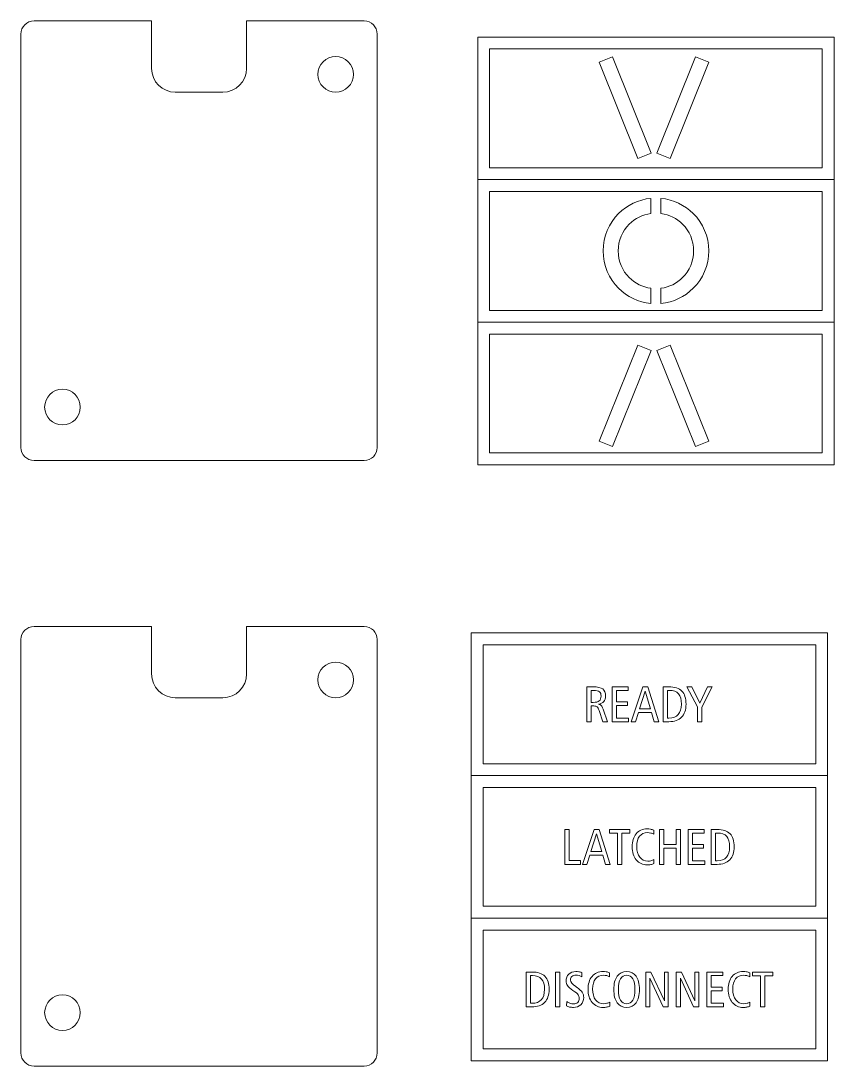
# Model space of a CAD drawing. Header units: millimetres. Extents: x -36.2 to 32.3, y -43.3 to 44.6.
import ezdxf

# ---------------------------------------------------------------- set-up
doc = ezdxf.new("R2010")
doc.units = ezdxf.units.MM
doc.header["$MEASUREMENT"] = 0
doc.layers.add('Layer 1', color=7, linetype='Continuous')

msp = doc.modelspace()

# ---------------------------------------------------------------- linework, layer by layer
at = {"layer": 'Layer 1', "color": 250, "lineweight": 18}
for points in [[(2.2817, 7.2766), (32.2817, 7.2766), (32.2817, 43.276), (2.2817, 43.276), (2.2817, 7.2766)], [(1.739, -42.8767), (31.739, -42.8767), (31.739, -6.8773), (1.739, -6.8773), (1.739, -42.8767)]]:
    msp.add_lwpolyline(points, close=True, dxfattribs=at)
at = {"layer": 'Layer 1', "lineweight": 9}
for points, knots in [([(-7.2926, 44.6345), (-7.2926, 44.6345), (-17.1815, 44.6345), (-17.1815, 44.6345), (-17.1815, 44.6345), (-17.1815, 44.6345), (-17.1815, 40.6345), (-17.1815, 40.6345), (-17.1815, 40.6345), (-17.1815, 39.5345), (-18.0814, 38.6345), (-19.1815, 38.6345), (-19.1815, 38.6345), (-19.1815, 38.6345), (-23.1815, 38.6345), (-23.1815, 38.6345), (-23.1815, 38.6345), (-24.2815, 38.6345), (-25.1815, 39.5345), (-25.1815, 40.6345), (-25.1815, 40.6345), (-25.1815, 40.6345), (-25.1815, 44.6345), (-25.1815, 44.6345), (-25.1815, 44.6345), (-25.1815, 44.6345), (-35.0704, 44.6345), (-35.0704, 44.6345), (-35.0704, 44.6345), (-35.6816, 44.6345), (-36.1815, 44.1346), (-36.1815, 43.5234), (-36.1815, 43.5234), (-36.1815, 43.5234), (-36.1815, 8.7456), (-36.1815, 8.7456), (-36.1815, 8.7456), (-36.1815, 8.1344), (-35.6816, 7.6345), (-35.0704, 7.6345), (-35.0704, 7.6345), (-35.0704, 7.6345), (-7.2926, 7.6345), (-7.2926, 7.6345), (-7.2926, 7.6345), (-6.6814, 7.6345), (-6.1815, 8.1344), (-6.1815, 8.7456), (-6.1815, 8.7456), (-6.1815, 8.7456), (-6.1815, 43.5234), (-6.1815, 43.5234), (-6.1815, 43.5234), (-6.1815, 44.1346), (-6.6814, 44.6345), (-7.2926, 44.6345)], [0, 0, 0, 0, 0.0666667, 0.0666667, 0.0666667, 0.0666667, 0.1333333, 0.1333333, 0.1333333, 0.1333333, 0.2, 0.2, 0.2, 0.2, 0.2666667, 0.2666667, 0.2666667, 0.2666667, 0.3333333, 0.3333333, 0.3333333, 0.3333333, 0.4, 0.4, 0.4, 0.4, 0.4666667, 0.4666667, 0.4666667, 0.4666667, 0.5333333, 0.5333333, 0.5333333, 0.5333333, 0.6, 0.6, 0.6, 0.6, 0.6666667, 0.6666667, 0.6666667, 0.6666667, 0.7333333, 0.7333333, 0.7333333, 0.7333333, 0.8, 0.8, 0.8, 0.8, 0.8666667, 0.8666667, 0.8666667, 0.8666667, 1, 1, 1, 1]), ([(-9.6815, 41.6345), (-10.5099, 41.6345), (-11.1815, 40.963), (-11.1815, 40.1345), (-11.1815, 40.1345), (-11.1815, 39.3061), (-10.5099, 38.6345), (-9.6815, 38.6345), (-9.6815, 38.6345), (-8.8531, 38.6345), (-8.1815, 39.3061), (-8.1815, 40.1345), (-8.1815, 40.1345), (-8.1815, 40.963), (-8.8531, 41.6345), (-9.6815, 41.6345)], [0, 0, 0, 0, 0.2, 0.2, 0.2, 0.2, 0.4, 0.4, 0.4, 0.4, 0.6, 0.6, 0.6, 0.6, 1, 1, 1, 1]), ([(-32.6815, 13.6345), (-33.5099, 13.6345), (-34.1815, 12.9629), (-34.1815, 12.1345), (-34.1815, 12.1345), (-34.1815, 11.306), (-33.5099, 10.6345), (-32.6815, 10.6345), (-32.6815, 10.6345), (-31.8531, 10.6345), (-31.1815, 11.306), (-31.1815, 12.1345), (-31.1815, 12.1345), (-31.1815, 12.9629), (-31.8531, 13.6345), (-32.6815, 13.6345)], [0, 0, 0, 0, 0.2, 0.2, 0.2, 0.2, 0.4, 0.4, 0.4, 0.4, 0.6, 0.6, 0.6, 0.6, 1, 1, 1, 1]), ([(-7.2926, -6.3271), (-7.2926, -6.3271), (-17.1815, -6.3271), (-17.1815, -6.3271), (-17.1815, -6.3271), (-17.1815, -6.3271), (-17.1815, -10.3271), (-17.1815, -10.3271), (-17.1815, -10.3271), (-17.1815, -11.4271), (-18.0814, -12.3271), (-19.1815, -12.3271), (-19.1815, -12.3271), (-19.1815, -12.3271), (-23.1815, -12.3271), (-23.1815, -12.3271), (-23.1815, -12.3271), (-24.2815, -12.3271), (-25.1815, -11.4271), (-25.1815, -10.3271), (-25.1815, -10.3271), (-25.1815, -10.3271), (-25.1815, -6.3271), (-25.1815, -6.3271), (-25.1815, -6.3271), (-25.1815, -6.3271), (-35.0704, -6.3271), (-35.0704, -6.3271), (-35.0704, -6.3271), (-35.6816, -6.3271), (-36.1815, -6.827), (-36.1815, -7.4382), (-36.1815, -7.4382), (-36.1815, -7.4382), (-36.1815, -42.216), (-36.1815, -42.216), (-36.1815, -42.216), (-36.1815, -42.8272), (-35.6816, -43.3271), (-35.0704, -43.3271), (-35.0704, -43.3271), (-35.0704, -43.3271), (-7.2926, -43.3271), (-7.2926, -43.3271), (-7.2926, -43.3271), (-6.6814, -43.3271), (-6.1815, -42.8272), (-6.1815, -42.216), (-6.1815, -42.216), (-6.1815, -42.216), (-6.1815, -7.4382), (-6.1815, -7.4382), (-6.1815, -7.4382), (-6.1815, -6.827), (-6.6814, -6.3271), (-7.2926, -6.3271)], [0, 0, 0, 0, 0.0666667, 0.0666667, 0.0666667, 0.0666667, 0.1333333, 0.1333333, 0.1333333, 0.1333333, 0.2, 0.2, 0.2, 0.2, 0.2666667, 0.2666667, 0.2666667, 0.2666667, 0.3333333, 0.3333333, 0.3333333, 0.3333333, 0.4, 0.4, 0.4, 0.4, 0.4666667, 0.4666667, 0.4666667, 0.4666667, 0.5333333, 0.5333333, 0.5333333, 0.5333333, 0.6, 0.6, 0.6, 0.6, 0.6666667, 0.6666667, 0.6666667, 0.6666667, 0.7333333, 0.7333333, 0.7333333, 0.7333333, 0.8, 0.8, 0.8, 0.8, 0.8666667, 0.8666667, 0.8666667, 0.8666667, 1, 1, 1, 1]), ([(-9.6815, -9.3271), (-10.5099, -9.3271), (-11.1815, -9.9986), (-11.1815, -10.8271), (-11.1815, -10.8271), (-11.1815, -11.6555), (-10.5099, -12.3271), (-9.6815, -12.3271), (-9.6815, -12.3271), (-8.8531, -12.3271), (-8.1815, -11.6555), (-8.1815, -10.8271), (-8.1815, -10.8271), (-8.1815, -9.9986), (-8.8531, -9.3271), (-9.6815, -9.3271)], [0, 0, 0, 0, 0.2, 0.2, 0.2, 0.2, 0.4, 0.4, 0.4, 0.4, 0.6, 0.6, 0.6, 0.6, 1, 1, 1, 1]), ([(-32.6815, -37.3271), (-33.5099, -37.3271), (-34.1815, -37.9987), (-34.1815, -38.8271), (-34.1815, -38.8271), (-34.1815, -39.6556), (-33.5099, -40.3271), (-32.6815, -40.3271), (-32.6815, -40.3271), (-31.8531, -40.3271), (-31.1815, -39.6556), (-31.1815, -38.8271), (-31.1815, -38.8271), (-31.1815, -37.9987), (-31.8531, -37.3271), (-32.6815, -37.3271)], [0, 0, 0, 0, 0.2, 0.2, 0.2, 0.2, 0.4, 0.4, 0.4, 0.4, 0.6, 0.6, 0.6, 0.6, 1, 1, 1, 1])]:
    msp.add_open_spline(points, degree=3, knots=knots, dxfattribs=at)
at = {"layer": 'Layer 1', "color": 2, "lineweight": 9}
for points in [[(3.2817, 32.2761), (3.2817, 32.2761), (31.2817, 32.2761), (31.2817, 32.2761), (31.2817, 32.2761), (31.2817, 32.2761), (31.2817, 42.2761), (31.2817, 42.2761), (31.2817, 42.2761), (31.2817, 42.2761), (3.2817, 42.2761), (3.2817, 42.2761), (3.2817, 42.2761), (3.2817, 42.2761), (3.2817, 32.2761), (3.2817, 32.2761), (3.2817, 32.2761), (3.2817, 32.2761), (3.2817, 32.2761), (3.2817, 32.2761)], [(3.2817, 20.2761), (3.2817, 20.2761), (31.2817, 20.2761), (31.2817, 20.2761), (31.2817, 20.2761), (31.2817, 20.2761), (31.2817, 30.2761), (31.2817, 30.2761), (31.2817, 30.2761), (31.2817, 30.2761), (3.2817, 30.2761), (3.2817, 30.2761), (3.2817, 30.2761), (3.2817, 30.2761), (3.2817, 20.2761), (3.2817, 20.2761), (3.2817, 20.2761), (3.2817, 20.2761), (3.2817, 20.2761), (3.2817, 20.2761)], [(3.2817, 8.2761), (3.2817, 8.2761), (31.2817, 8.2761), (31.2817, 8.2761), (31.2817, 8.2761), (31.2817, 8.2761), (31.2817, 18.2761), (31.2817, 18.2761), (31.2817, 18.2761), (31.2817, 18.2761), (3.2817, 18.2761), (3.2817, 18.2761), (3.2817, 18.2761), (3.2817, 18.2761), (3.2817, 8.2761), (3.2817, 8.2761), (3.2817, 8.2761), (3.2817, 8.2761), (3.2817, 8.2761), (3.2817, 8.2761)], [(2.739, -17.8772), (2.739, -17.8772), (30.739, -17.8772), (30.739, -17.8772), (30.739, -17.8772), (30.739, -17.8772), (30.739, -7.8772), (30.739, -7.8772), (30.739, -7.8772), (30.739, -7.8772), (2.739, -7.8772), (2.739, -7.8772), (2.739, -7.8772), (2.739, -7.8772), (2.739, -17.8772), (2.739, -17.8772), (2.739, -17.8772), (2.739, -17.8772), (2.739, -17.8772), (2.739, -17.8772)], [(2.739, -29.8772), (2.739, -29.8772), (30.739, -29.8772), (30.739, -29.8772), (30.739, -29.8772), (30.739, -29.8772), (30.739, -19.8772), (30.739, -19.8772), (30.739, -19.8772), (30.739, -19.8772), (2.739, -19.8772), (2.739, -19.8772), (2.739, -19.8772), (2.739, -19.8772), (2.739, -29.8772), (2.739, -29.8772), (2.739, -29.8772), (2.739, -29.8772), (2.739, -29.8772), (2.739, -29.8772)], [(2.739, -41.8772), (2.739, -41.8772), (30.739, -41.8772), (30.739, -41.8772), (30.739, -41.8772), (30.739, -41.8772), (30.739, -31.8772), (30.739, -31.8772), (30.739, -31.8772), (30.739, -31.8772), (2.739, -31.8772), (2.739, -31.8772), (2.739, -31.8772), (2.739, -31.8772), (2.739, -41.8772), (2.739, -41.8772), (2.739, -41.8772), (2.739, -41.8772), (2.739, -41.8772), (2.739, -41.8772)]]:
    msp.add_open_spline(points, degree=3, knots=[0, 0, 0, 0, 0.1666667, 0.1666667, 0.1666667, 0.1666667, 0.3333333, 0.3333333, 0.3333333, 0.3333333, 0.5, 0.5, 0.5, 0.5, 0.6666667, 0.6666667, 0.6666667, 0.6666667, 1, 1, 1, 1], dxfattribs=at)
at = {"layer": 'Layer 1', "color": 240, "lineweight": 9}
for points, knots in [([(13.6333, 41.6001), (13.6333, 41.6001), (16.8706, 33.5068), (16.8706, 33.5068), (16.8706, 33.5068), (16.8706, 33.5068), (15.7468, 33.0563), (15.7468, 33.0563), (15.7468, 33.0563), (15.7468, 33.0563), (12.5095, 41.1496), (12.5095, 41.1496), (12.5095, 41.1496), (12.5095, 41.1496), (13.6333, 41.6001), (13.6333, 41.6001)], [0, 0, 0, 0, 0.2, 0.2, 0.2, 0.2, 0.4, 0.4, 0.4, 0.4, 0.6, 0.6, 0.6, 0.6, 1, 1, 1, 1]), ([(21.7267, 41.1496), (21.7267, 41.1496), (18.4893, 33.0563), (18.4893, 33.0563), (18.4893, 33.0563), (18.4893, 33.0563), (17.3654, 33.5068), (17.3654, 33.5068), (17.3654, 33.5068), (17.3654, 33.5068), (20.6029, 41.6001), (20.6029, 41.6001), (20.6029, 41.6001), (20.6029, 41.6001), (21.7267, 41.1496), (21.7267, 41.1496)], [0, 0, 0, 0, 0.2, 0.2, 0.2, 0.2, 0.4, 0.4, 0.4, 0.4, 0.6, 0.6, 0.6, 0.6, 1, 1, 1, 1]), ([(16.8583, 20.8507), (15.7997, 20.9508), (14.849, 21.4219), (14.1381, 22.1329), (14.1381, 22.1329), (13.3336, 22.9374), (12.8359, 24.049), (12.8359, 25.2765), (12.8359, 25.2765), (12.8359, 26.504), (13.3337, 27.6157), (14.1381, 28.4201), (14.1381, 28.4201), (14.849, 29.1311), (15.7997, 29.6022), (16.8583, 29.7023), (16.8583, 29.7023), (16.8583, 29.7023), (16.8583, 28.424), (16.8583, 28.424), (16.8583, 28.424), (16.1507, 28.3298), (15.5168, 28.0025), (15.0362, 27.5219), (15.0362, 27.5219), (14.4616, 26.9474), (14.1061, 26.1534), (14.1061, 25.2765), (14.1061, 25.2765), (14.1061, 24.3996), (14.4616, 23.6056), (15.0362, 23.031), (15.0362, 23.031), (15.5168, 22.5505), (16.1507, 22.2232), (16.8583, 22.129), (16.8583, 22.129), (16.8583, 22.129), (16.8583, 20.8507), (16.8583, 20.8507)], [0, 0, 0, 0, 0.0909091, 0.0909091, 0.0909091, 0.0909091, 0.1818182, 0.1818182, 0.1818182, 0.1818182, 0.2727273, 0.2727273, 0.2727273, 0.2727273, 0.3636364, 0.3636364, 0.3636364, 0.3636364, 0.4545455, 0.4545455, 0.4545455, 0.4545455, 0.5454545, 0.5454545, 0.5454545, 0.5454545, 0.6363636, 0.6363636, 0.6363636, 0.6363636, 0.7272727, 0.7272727, 0.7272727, 0.7272727, 0.8181818, 0.8181818, 0.8181818, 0.8181818, 1, 1, 1, 1]), ([(17.7051, 29.7023), (18.7637, 29.6022), (19.7144, 29.1311), (20.4253, 28.4201), (20.4253, 28.4201), (21.2298, 27.6156), (21.7275, 26.504), (21.7275, 25.2765), (21.7275, 25.2765), (21.7275, 24.049), (21.2298, 22.9374), (20.4253, 22.1329), (20.4253, 22.1329), (19.7144, 21.422), (18.7637, 20.9508), (17.7051, 20.8507), (17.7051, 20.8507), (17.7051, 20.8507), (17.7051, 22.129), (17.7051, 22.129), (17.7051, 22.129), (18.4127, 22.2232), (19.0466, 22.5505), (19.5271, 23.031), (19.5271, 23.031), (20.1018, 23.6056), (20.4573, 24.3996), (20.4573, 25.2765), (20.4573, 25.2765), (20.4573, 26.1534), (20.1017, 26.9474), (19.5271, 27.5219), (19.5271, 27.5219), (19.0467, 28.0024), (18.4127, 28.3298), (17.7051, 28.424), (17.7051, 28.424), (17.7051, 28.424), (17.7051, 29.7023), (17.7051, 29.7023)], [0, 0, 0, 0, 0.0909091, 0.0909091, 0.0909091, 0.0909091, 0.1818182, 0.1818182, 0.1818182, 0.1818182, 0.2727273, 0.2727273, 0.2727273, 0.2727273, 0.3636364, 0.3636364, 0.3636364, 0.3636364, 0.4545455, 0.4545455, 0.4545455, 0.4545455, 0.5454545, 0.5454545, 0.5454545, 0.5454545, 0.6363636, 0.6363636, 0.6363636, 0.6363636, 0.7272727, 0.7272727, 0.7272727, 0.7272727, 0.8181818, 0.8181818, 0.8181818, 0.8181818, 1, 1, 1, 1]), ([(13.6333, 8.8043), (13.6333, 8.8043), (16.8706, 16.8976), (16.8706, 16.8976), (16.8706, 16.8976), (16.8706, 16.8976), (15.7468, 17.3481), (15.7468, 17.3481), (15.7468, 17.3481), (15.7468, 17.3481), (12.5095, 9.2548), (12.5095, 9.2548), (12.5095, 9.2548), (12.5095, 9.2548), (13.6333, 8.8043), (13.6333, 8.8043)], [0, 0, 0, 0, 0.2, 0.2, 0.2, 0.2, 0.4, 0.4, 0.4, 0.4, 0.6, 0.6, 0.6, 0.6, 1, 1, 1, 1]), ([(21.7267, 9.2548), (21.7267, 9.2548), (18.4893, 17.3481), (18.4893, 17.3481), (18.4893, 17.3481), (18.4893, 17.3481), (17.3654, 16.8976), (17.3654, 16.8976), (17.3654, 16.8976), (17.3654, 16.8976), (20.6029, 8.8043), (20.6029, 8.8043), (20.6029, 8.8043), (20.6029, 8.8043), (21.7267, 9.2548), (21.7267, 9.2548)], [0, 0, 0, 0, 0.2, 0.2, 0.2, 0.2, 0.4, 0.4, 0.4, 0.4, 0.6, 0.6, 0.6, 0.6, 1, 1, 1, 1]), ([(11.4756, -11.4083), (11.4756, -11.4083), (11.9745, -11.4083), (11.9745, -11.4083), (11.9745, -11.4083), (12.3653, -11.4083), (12.6398, -11.4676), (12.7992, -11.5868), (12.7992, -11.5868), (12.958, -11.706), (13.0377, -11.9029), (13.0377, -12.1773), (13.0377, -12.1773), (13.0377, -12.3685), (12.9869, -12.5245), (12.8853, -12.6437), (12.8853, -12.6437), (12.7837, -12.7629), (12.637, -12.8399), (12.4458, -12.8758), (12.4458, -12.8758), (12.5424, -12.8871), (12.6172, -12.9196), (12.6722, -12.9746), (12.6722, -12.9746), (12.7266, -13.0289), (12.7816, -13.1376), (12.838, -13.3006), (12.838, -13.3006), (12.838, -13.3006), (13.2071, -14.3462), (13.2071, -14.3462), (13.2071, -14.3462), (13.2071, -14.3462), (12.8176, -14.3462), (12.8176, -14.3462), (12.8176, -14.3462), (12.8176, -14.3462), (12.4994, -13.4099), (12.4994, -13.4099), (12.4994, -13.4099), (12.4429, -13.2406), (12.3858, -13.1334), (12.3265, -13.0882), (12.3265, -13.0882), (12.268, -13.0438), (12.1734, -13.0212), (12.0422, -13.0212), (12.0422, -13.0212), (12.0422, -13.0212), (11.8355, -13.0212), (11.8355, -13.0212), (11.8355, -13.0212), (11.8355, -13.0212), (11.8355, -14.3462), (11.8355, -14.3462), (11.8355, -14.3462), (11.8355, -14.3462), (11.4756, -14.3462), (11.4756, -14.3462), (11.4756, -14.3462), (11.4756, -14.3462), (11.4756, -11.4083), (11.4756, -11.4083)], [0, 0, 0, 0, 0.0588235, 0.0588235, 0.0588235, 0.0588235, 0.1176471, 0.1176471, 0.1176471, 0.1176471, 0.1764706, 0.1764706, 0.1764706, 0.1764706, 0.2352941, 0.2352941, 0.2352941, 0.2352941, 0.2941176, 0.2941176, 0.2941176, 0.2941176, 0.3529412, 0.3529412, 0.3529412, 0.3529412, 0.4117647, 0.4117647, 0.4117647, 0.4117647, 0.4705882, 0.4705882, 0.4705882, 0.4705882, 0.5294118, 0.5294118, 0.5294118, 0.5294118, 0.5882353, 0.5882353, 0.5882353, 0.5882353, 0.6470588, 0.6470588, 0.6470588, 0.6470588, 0.7058824, 0.7058824, 0.7058824, 0.7058824, 0.7647059, 0.7647059, 0.7647059, 0.7647059, 0.8235294, 0.8235294, 0.8235294, 0.8235294, 0.8823529, 0.8823529, 0.8823529, 0.8823529, 1, 1, 1, 1]), ([(13.5923, -11.4083), (13.5923, -11.4083), (14.9301, -11.4083), (14.9301, -11.4083), (14.9301, -11.4083), (14.9301, -11.4083), (14.9301, -11.7131), (14.9301, -11.7131), (14.9301, -11.7131), (14.9301, -11.7131), (13.9564, -11.7131), (13.9564, -11.7131), (13.9564, -11.7131), (13.9564, -11.7131), (13.9564, -12.6783), (13.9564, -12.6783), (13.9564, -12.6783), (13.9564, -12.6783), (14.8793, -12.6783), (14.8793, -12.6783), (14.8793, -12.6783), (14.8793, -12.6783), (14.8793, -12.9873), (14.8793, -12.9873), (14.8793, -12.9873), (14.8793, -12.9873), (13.9564, -12.9873), (13.9564, -12.9873), (13.9564, -12.9873), (13.9564, -12.9873), (13.9564, -14.0414), (13.9564, -14.0414), (13.9564, -14.0414), (13.9564, -14.0414), (14.9809, -14.0414), (14.9809, -14.0414), (14.9809, -14.0414), (14.9809, -14.0414), (14.9809, -14.3462), (14.9809, -14.3462), (14.9809, -14.3462), (14.9809, -14.3462), (13.5923, -14.3462), (13.5923, -14.3462), (13.5923, -14.3462), (13.5923, -14.3462), (13.5923, -11.4083), (13.5923, -11.4083)], [0, 0, 0, 0, 0.0769231, 0.0769231, 0.0769231, 0.0769231, 0.1538462, 0.1538462, 0.1538462, 0.1538462, 0.2307692, 0.2307692, 0.2307692, 0.2307692, 0.3076923, 0.3076923, 0.3076923, 0.3076923, 0.3846154, 0.3846154, 0.3846154, 0.3846154, 0.4615385, 0.4615385, 0.4615385, 0.4615385, 0.5384615, 0.5384615, 0.5384615, 0.5384615, 0.6153846, 0.6153846, 0.6153846, 0.6153846, 0.6923077, 0.6923077, 0.6923077, 0.6923077, 0.7692308, 0.7692308, 0.7692308, 0.7692308, 0.8461538, 0.8461538, 0.8461538, 0.8461538, 1, 1, 1, 1]), ([(16.1782, -11.4083), (16.1782, -11.4083), (16.5895, -11.4083), (16.5895, -11.4083), (16.5895, -11.4083), (16.5895, -11.4083), (17.5335, -14.3462), (17.5335, -14.3462), (17.5335, -14.3462), (17.5335, -14.3462), (17.1433, -14.3462), (17.1433, -14.3462), (17.1433, -14.3462), (17.1433, -14.3462), (16.9197, -13.5757), (16.9197, -13.5757), (16.9197, -13.5757), (16.9197, -13.5757), (15.8063, -13.5757), (15.8063, -13.5757), (15.8063, -13.5757), (15.8063, -13.5757), (15.5686, -14.3462), (15.5686, -14.3462), (15.5686, -14.3462), (15.5686, -14.3462), (15.201, -14.3462), (15.201, -14.3462), (15.201, -14.3462), (15.201, -14.3462), (16.1782, -11.4083), (16.1782, -11.4083)], [0, 0, 0, 0, 0.1111111, 0.1111111, 0.1111111, 0.1111111, 0.2222222, 0.2222222, 0.2222222, 0.2222222, 0.3333333, 0.3333333, 0.3333333, 0.3333333, 0.4444444, 0.4444444, 0.4444444, 0.4444444, 0.5555556, 0.5555556, 0.5555556, 0.5555556, 0.6666667, 0.6666667, 0.6666667, 0.6666667, 0.7777778, 0.7777778, 0.7777778, 0.7777778, 1, 1, 1, 1]), ([(17.8813, -11.4083), (17.8813, -11.4083), (18.3717, -11.4083), (18.3717, -11.4083), (18.3717, -11.4083), (18.8635, -11.4083), (19.2268, -11.5282), (19.4625, -11.7681), (19.4625, -11.7681), (19.6981, -12.008), (19.8159, -12.377), (19.8159, -12.8758), (19.8159, -12.8758), (19.8159, -13.3493), (19.6911, -13.7119), (19.442, -13.9659), (19.442, -13.9659), (19.1929, -14.2192), (18.8359, -14.3462), (18.3717, -14.3462), (18.3717, -14.3462), (18.3717, -14.3462), (17.8813, -14.3462), (17.8813, -14.3462), (17.8813, -14.3462), (17.8813, -14.3462), (17.8813, -11.4083), (17.8813, -11.4083)], [0, 0, 0, 0, 0.125, 0.125, 0.125, 0.125, 0.25, 0.25, 0.25, 0.25, 0.375, 0.375, 0.375, 0.375, 0.5, 0.5, 0.5, 0.5, 0.625, 0.625, 0.625, 0.625, 0.75, 0.75, 0.75, 0.75, 1, 1, 1, 1]), ([(19.8815, -11.4083), (19.8815, -11.4083), (20.3006, -11.4083), (20.3006, -11.4083), (20.3006, -11.4083), (20.3006, -11.4083), (20.9659, -12.7707), (20.9659, -12.7707), (20.9659, -12.7707), (20.9659, -12.7707), (21.6172, -11.4083), (21.6172, -11.4083), (21.6172, -11.4083), (21.6172, -11.4083), (22.0024, -11.4083), (22.0024, -11.4083), (22.0024, -11.4083), (22.0024, -11.4083), (21.143, -13.1101), (21.143, -13.1101), (21.143, -13.1101), (21.143, -13.1101), (21.143, -14.3462), (21.143, -14.3462), (21.143, -14.3462), (21.143, -14.3462), (20.779, -14.3462), (20.779, -14.3462), (20.779, -14.3462), (20.779, -14.3462), (20.779, -13.1058), (20.779, -13.1058), (20.779, -13.1058), (20.779, -13.1058), (19.8815, -11.4083), (19.8815, -11.4083)], [0, 0, 0, 0, 0.1, 0.1, 0.1, 0.1, 0.2, 0.2, 0.2, 0.2, 0.3, 0.3, 0.3, 0.3, 0.4, 0.4, 0.4, 0.4, 0.5, 0.5, 0.5, 0.5, 0.6, 0.6, 0.6, 0.6, 0.7, 0.7, 0.7, 0.7, 0.8, 0.8, 0.8, 0.8, 1, 1, 1, 1]), ([(11.8355, -11.7131), (11.8355, -11.7131), (11.8355, -12.7164), (11.8355, -12.7164), (11.8355, -12.7164), (11.8355, -12.7164), (11.9928, -12.7164), (11.9928, -12.7164), (11.9928, -12.7164), (12.2426, -12.7164), (12.4168, -12.6755), (12.5163, -12.5943), (12.5163, -12.5943), (12.6158, -12.5132), (12.6652, -12.3756), (12.6652, -12.1816), (12.6652, -12.1816), (12.6652, -12.0122), (12.6179, -11.8923), (12.5234, -11.8203), (12.5234, -11.8203), (12.4288, -11.7491), (12.2588, -11.7131), (12.0133, -11.7131), (12.0133, -11.7131), (12.0133, -11.7131), (11.8355, -11.7131), (11.8355, -11.7131)], [0, 0, 0, 0, 0.125, 0.125, 0.125, 0.125, 0.25, 0.25, 0.25, 0.25, 0.375, 0.375, 0.375, 0.375, 0.5, 0.5, 0.5, 0.5, 0.625, 0.625, 0.625, 0.625, 0.75, 0.75, 0.75, 0.75, 1, 1, 1, 1]), ([(16.3722, -11.7801), (16.3722, -11.7801), (15.9037, -13.2667), (15.9037, -13.2667), (15.9037, -13.2667), (15.9037, -13.2667), (16.8209, -13.2667), (16.8209, -13.2667), (16.8209, -13.2667), (16.8209, -13.2667), (16.3722, -11.7801), (16.3722, -11.7801)], [0, 0, 0, 0, 0.25, 0.25, 0.25, 0.25, 0.5, 0.5, 0.5, 0.5, 1, 1, 1, 1]), ([(18.2454, -11.7131), (18.2454, -11.7131), (18.2454, -14.0414), (18.2454, -14.0414), (18.2454, -14.0414), (18.2454, -14.0414), (18.3802, -14.0414), (18.3802, -14.0414), (18.3802, -14.0414), (18.7216, -14.0414), (18.9827, -13.9412), (19.1619, -13.7415), (19.1619, -13.7415), (19.3411, -13.5419), (19.4307, -13.2533), (19.4307, -12.8758), (19.4307, -12.8758), (19.4307, -12.4765), (19.3482, -12.183), (19.1824, -11.9953), (19.1824, -11.9953), (19.0173, -11.8069), (18.7583, -11.7131), (18.407, -11.7131), (18.407, -11.7131), (18.407, -11.7131), (18.2454, -11.7131), (18.2454, -11.7131)], [0, 0, 0, 0, 0.125, 0.125, 0.125, 0.125, 0.25, 0.25, 0.25, 0.25, 0.375, 0.375, 0.375, 0.375, 0.5, 0.5, 0.5, 0.5, 0.625, 0.625, 0.625, 0.625, 0.75, 0.75, 0.75, 0.75, 1, 1, 1, 1]), ([(9.6045, -23.4104), (9.6045, -23.4104), (9.9686, -23.4104), (9.9686, -23.4104), (9.9686, -23.4104), (9.9686, -23.4104), (9.9686, -26.0308), (9.9686, -26.0308), (9.9686, -26.0308), (9.9686, -26.0308), (10.9338, -26.0308), (10.9338, -26.0308), (10.9338, -26.0308), (10.9338, -26.0308), (10.9338, -26.3483), (10.9338, -26.3483), (10.9338, -26.3483), (10.9338, -26.3483), (9.6045, -26.3483), (9.6045, -26.3483), (9.6045, -26.3483), (9.6045, -26.3483), (9.6045, -23.4104), (9.6045, -23.4104)], [0, 0, 0, 0, 0.1428571, 0.1428571, 0.1428571, 0.1428571, 0.2857143, 0.2857143, 0.2857143, 0.2857143, 0.4285714, 0.4285714, 0.4285714, 0.4285714, 0.5714286, 0.5714286, 0.5714286, 0.5714286, 0.7142857, 0.7142857, 0.7142857, 0.7142857, 1, 1, 1, 1]), ([(12.0789, -23.4104), (12.0789, -23.4104), (12.4902, -23.4104), (12.4902, -23.4104), (12.4902, -23.4104), (12.4902, -23.4104), (13.4342, -26.3483), (13.4342, -26.3483), (13.4342, -26.3483), (13.4342, -26.3483), (13.044, -26.3483), (13.044, -26.3483), (13.044, -26.3483), (13.044, -26.3483), (12.8204, -25.5778), (12.8204, -25.5778), (12.8204, -25.5778), (12.8204, -25.5778), (11.707, -25.5778), (11.707, -25.5778), (11.707, -25.5778), (11.707, -25.5778), (11.4693, -26.3483), (11.4693, -26.3483), (11.4693, -26.3483), (11.4693, -26.3483), (11.1017, -26.3483), (11.1017, -26.3483), (11.1017, -26.3483), (11.1017, -26.3483), (12.0789, -23.4104), (12.0789, -23.4104)], [0, 0, 0, 0, 0.1111111, 0.1111111, 0.1111111, 0.1111111, 0.2222222, 0.2222222, 0.2222222, 0.2222222, 0.3333333, 0.3333333, 0.3333333, 0.3333333, 0.4444444, 0.4444444, 0.4444444, 0.4444444, 0.5555556, 0.5555556, 0.5555556, 0.5555556, 0.6666667, 0.6666667, 0.6666667, 0.6666667, 0.7777778, 0.7777778, 0.7777778, 0.7777778, 1, 1, 1, 1]), ([(13.3728, -23.4104), (13.3728, -23.4104), (15.0831, -23.4104), (15.0831, -23.4104), (15.0831, -23.4104), (15.0831, -23.4104), (15.0831, -23.7237), (15.0831, -23.7237), (15.0831, -23.7237), (15.0831, -23.7237), (14.41, -23.7237), (14.41, -23.7237), (14.41, -23.7237), (14.41, -23.7237), (14.41, -26.3483), (14.41, -26.3483), (14.41, -26.3483), (14.41, -26.3483), (14.0459, -26.3483), (14.0459, -26.3483), (14.0459, -26.3483), (14.0459, -26.3483), (14.0459, -23.7237), (14.0459, -23.7237), (14.0459, -23.7237), (14.0459, -23.7237), (13.3728, -23.7237), (13.3728, -23.7237), (13.3728, -23.7237), (13.3728, -23.7237), (13.3728, -23.4104), (13.3728, -23.4104)], [0, 0, 0, 0, 0.1111111, 0.1111111, 0.1111111, 0.1111111, 0.2222222, 0.2222222, 0.2222222, 0.2222222, 0.3333333, 0.3333333, 0.3333333, 0.3333333, 0.4444444, 0.4444444, 0.4444444, 0.4444444, 0.5555556, 0.5555556, 0.5555556, 0.5555556, 0.6666667, 0.6666667, 0.6666667, 0.6666667, 0.7777778, 0.7777778, 0.7777778, 0.7777778, 1, 1, 1, 1]), ([(17.096, -23.4647), (17.096, -23.4647), (17.096, -23.8196), (17.096, -23.8196), (17.096, -23.8196), (17.0177, -23.773), (16.9352, -23.7385), (16.8491, -23.7152), (16.8491, -23.7152), (16.763, -23.6926), (16.6713, -23.6813), (16.5746, -23.6813), (16.5746, -23.6813), (16.2868, -23.6813), (16.0631, -23.7836), (15.9036, -23.9875), (15.9036, -23.9875), (15.7449, -24.1914), (15.6652, -24.4772), (15.6652, -24.8455), (15.6652, -24.8455), (15.6652, -25.23), (15.7491, -25.5313), (15.9163, -25.75), (15.9163, -25.75), (16.0843, -25.968), (16.3136, -26.0774), (16.6042, -26.0774), (16.6042, -26.0774), (16.6924, -26.0774), (16.7792, -26.0661), (16.8639, -26.0435), (16.8639, -26.0435), (16.9486, -26.0202), (17.0318, -25.9864), (17.113, -25.9412), (17.113, -25.9412), (17.113, -25.9412), (17.113, -26.289), (17.113, -26.289), (17.113, -26.289), (17.0248, -26.3236), (16.9352, -26.349), (16.8434, -26.3659), (16.8434, -26.3659), (16.7517, -26.3822), (16.6543, -26.3906), (16.5506, -26.3906), (16.5506, -26.3906), (16.1689, -26.3906), (15.8613, -26.2516), (15.6271, -25.9729), (15.6271, -25.9729), (15.3928, -25.6943), (15.2757, -25.3245), (15.2757, -24.8624), (15.2757, -24.8624), (15.2757, -24.4094), (15.3907, -24.0461), (15.6207, -23.773), (15.6207, -23.773), (15.8507, -23.5), (16.1562, -23.3638), (16.5358, -23.3638), (16.5358, -23.3638), (16.6282, -23.3638), (16.7214, -23.3723), (16.8138, -23.3899), (16.8138, -23.3899), (16.9069, -23.4069), (17.0008, -23.4316), (17.096, -23.4647)], [0, 0, 0, 0, 0.0526316, 0.0526316, 0.0526316, 0.0526316, 0.1052632, 0.1052632, 0.1052632, 0.1052632, 0.1578947, 0.1578947, 0.1578947, 0.1578947, 0.2105263, 0.2105263, 0.2105263, 0.2105263, 0.2631579, 0.2631579, 0.2631579, 0.2631579, 0.3157895, 0.3157895, 0.3157895, 0.3157895, 0.3684211, 0.3684211, 0.3684211, 0.3684211, 0.4210526, 0.4210526, 0.4210526, 0.4210526, 0.4736842, 0.4736842, 0.4736842, 0.4736842, 0.5263158, 0.5263158, 0.5263158, 0.5263158, 0.5789474, 0.5789474, 0.5789474, 0.5789474, 0.6315789, 0.6315789, 0.6315789, 0.6315789, 0.6842105, 0.6842105, 0.6842105, 0.6842105, 0.7368421, 0.7368421, 0.7368421, 0.7368421, 0.7894737, 0.7894737, 0.7894737, 0.7894737, 0.8421053, 0.8421053, 0.8421053, 0.8421053, 0.8947368, 0.8947368, 0.8947368, 0.8947368, 1, 1, 1, 1]), ([(17.5878, -23.4104), (17.5878, -23.4104), (17.9519, -23.4104), (17.9519, -23.4104), (17.9519, -23.4104), (17.9519, -23.4104), (17.9519, -24.6677), (17.9519, -24.6677), (17.9519, -24.6677), (17.9519, -24.6677), (18.9721, -24.6677), (18.9721, -24.6677), (18.9721, -24.6677), (18.9721, -24.6677), (18.9721, -23.4104), (18.9721, -23.4104), (18.9721, -23.4104), (18.9721, -23.4104), (19.3362, -23.4104), (19.3362, -23.4104), (19.3362, -23.4104), (19.3362, -23.4104), (19.3362, -26.3483), (19.3362, -26.3483), (19.3362, -26.3483), (19.3362, -26.3483), (18.9721, -26.3483), (18.9721, -26.3483), (18.9721, -26.3483), (18.9721, -26.3483), (18.9721, -24.9852), (18.9721, -24.9852), (18.9721, -24.9852), (18.9721, -24.9852), (17.9519, -24.9852), (17.9519, -24.9852), (17.9519, -24.9852), (17.9519, -24.9852), (17.9519, -26.3483), (17.9519, -26.3483), (17.9519, -26.3483), (17.9519, -26.3483), (17.5878, -26.3483), (17.5878, -26.3483), (17.5878, -26.3483), (17.5878, -26.3483), (17.5878, -23.4104), (17.5878, -23.4104)], [0, 0, 0, 0, 0.0769231, 0.0769231, 0.0769231, 0.0769231, 0.1538462, 0.1538462, 0.1538462, 0.1538462, 0.2307692, 0.2307692, 0.2307692, 0.2307692, 0.3076923, 0.3076923, 0.3076923, 0.3076923, 0.3846154, 0.3846154, 0.3846154, 0.3846154, 0.4615385, 0.4615385, 0.4615385, 0.4615385, 0.5384615, 0.5384615, 0.5384615, 0.5384615, 0.6153846, 0.6153846, 0.6153846, 0.6153846, 0.6923077, 0.6923077, 0.6923077, 0.6923077, 0.7692308, 0.7692308, 0.7692308, 0.7692308, 0.8461538, 0.8461538, 0.8461538, 0.8461538, 1, 1, 1, 1]), ([(20.0043, -23.4104), (20.0043, -23.4104), (21.3421, -23.4104), (21.3421, -23.4104), (21.3421, -23.4104), (21.3421, -23.4104), (21.3421, -23.7152), (21.3421, -23.7152), (21.3421, -23.7152), (21.3421, -23.7152), (20.3684, -23.7152), (20.3684, -23.7152), (20.3684, -23.7152), (20.3684, -23.7152), (20.3684, -24.6804), (20.3684, -24.6804), (20.3684, -24.6804), (20.3684, -24.6804), (21.2913, -24.6804), (21.2913, -24.6804), (21.2913, -24.6804), (21.2913, -24.6804), (21.2913, -24.9894), (21.2913, -24.9894), (21.2913, -24.9894), (21.2913, -24.9894), (20.3684, -24.9894), (20.3684, -24.9894), (20.3684, -24.9894), (20.3684, -24.9894), (20.3684, -26.0435), (20.3684, -26.0435), (20.3684, -26.0435), (20.3684, -26.0435), (21.3929, -26.0435), (21.3929, -26.0435), (21.3929, -26.0435), (21.3929, -26.0435), (21.3929, -26.3483), (21.3929, -26.3483), (21.3929, -26.3483), (21.3929, -26.3483), (20.0043, -26.3483), (20.0043, -26.3483), (20.0043, -26.3483), (20.0043, -26.3483), (20.0043, -23.4104), (20.0043, -23.4104)], [0, 0, 0, 0, 0.0769231, 0.0769231, 0.0769231, 0.0769231, 0.1538462, 0.1538462, 0.1538462, 0.1538462, 0.2307692, 0.2307692, 0.2307692, 0.2307692, 0.3076923, 0.3076923, 0.3076923, 0.3076923, 0.3846154, 0.3846154, 0.3846154, 0.3846154, 0.4615385, 0.4615385, 0.4615385, 0.4615385, 0.5384615, 0.5384615, 0.5384615, 0.5384615, 0.6153846, 0.6153846, 0.6153846, 0.6153846, 0.6923077, 0.6923077, 0.6923077, 0.6923077, 0.7692308, 0.7692308, 0.7692308, 0.7692308, 0.8461538, 0.8461538, 0.8461538, 0.8461538, 1, 1, 1, 1]), ([(21.9389, -23.4104), (21.9389, -23.4104), (22.4293, -23.4104), (22.4293, -23.4104), (22.4293, -23.4104), (22.9211, -23.4104), (23.2844, -23.5303), (23.5201, -23.7702), (23.5201, -23.7702), (23.7557, -24.0101), (23.8735, -24.3791), (23.8735, -24.8779), (23.8735, -24.8779), (23.8735, -25.3514), (23.7487, -25.714), (23.4996, -25.968), (23.4996, -25.968), (23.2505, -26.2213), (22.8935, -26.3483), (22.4293, -26.3483), (22.4293, -26.3483), (22.4293, -26.3483), (21.9389, -26.3483), (21.9389, -26.3483), (21.9389, -26.3483), (21.9389, -26.3483), (21.9389, -23.4104), (21.9389, -23.4104)], [0, 0, 0, 0, 0.125, 0.125, 0.125, 0.125, 0.25, 0.25, 0.25, 0.25, 0.375, 0.375, 0.375, 0.375, 0.5, 0.5, 0.5, 0.5, 0.625, 0.625, 0.625, 0.625, 0.75, 0.75, 0.75, 0.75, 1, 1, 1, 1]), ([(22.303, -23.7152), (22.303, -23.7152), (22.303, -26.0435), (22.303, -26.0435), (22.303, -26.0435), (22.303, -26.0435), (22.4378, -26.0435), (22.4378, -26.0435), (22.4378, -26.0435), (22.7792, -26.0435), (23.0403, -25.9433), (23.2195, -25.7436), (23.2195, -25.7436), (23.3987, -25.544), (23.4883, -25.2554), (23.4883, -24.8779), (23.4883, -24.8779), (23.4883, -24.4786), (23.4058, -24.1851), (23.24, -23.9974), (23.24, -23.9974), (23.0749, -23.809), (22.8159, -23.7152), (22.4646, -23.7152), (22.4646, -23.7152), (22.4646, -23.7152), (22.303, -23.7152), (22.303, -23.7152)], [0, 0, 0, 0, 0.125, 0.125, 0.125, 0.125, 0.25, 0.25, 0.25, 0.25, 0.375, 0.375, 0.375, 0.375, 0.5, 0.5, 0.5, 0.5, 0.625, 0.625, 0.625, 0.625, 0.75, 0.75, 0.75, 0.75, 1, 1, 1, 1]), ([(12.2729, -23.7822), (12.2729, -23.7822), (11.8044, -25.2688), (11.8044, -25.2688), (11.8044, -25.2688), (11.8044, -25.2688), (12.7216, -25.2688), (12.7216, -25.2688), (12.7216, -25.2688), (12.7216, -25.2688), (12.2729, -23.7822), (12.2729, -23.7822)], [0, 0, 0, 0, 0.25, 0.25, 0.25, 0.25, 0.5, 0.5, 0.5, 0.5, 1, 1, 1, 1]), ([(6.3523, -35.4104), (6.3523, -35.4104), (6.8427, -35.4104), (6.8427, -35.4104), (6.8427, -35.4104), (7.3345, -35.4104), (7.6978, -35.5303), (7.9335, -35.7702), (7.9335, -35.7702), (8.1691, -36.0101), (8.2869, -36.3791), (8.2869, -36.8779), (8.2869, -36.8779), (8.2869, -37.3514), (8.1621, -37.714), (7.913, -37.968), (7.913, -37.968), (7.6639, -38.2213), (7.3069, -38.3483), (6.8427, -38.3483), (6.8427, -38.3483), (6.8427, -38.3483), (6.3523, -38.3483), (6.3523, -38.3483), (6.3523, -38.3483), (6.3523, -38.3483), (6.3523, -35.4104), (6.3523, -35.4104)], [0, 0, 0, 0, 0.125, 0.125, 0.125, 0.125, 0.25, 0.25, 0.25, 0.25, 0.375, 0.375, 0.375, 0.375, 0.5, 0.5, 0.5, 0.5, 0.625, 0.625, 0.625, 0.625, 0.75, 0.75, 0.75, 0.75, 1, 1, 1, 1]), ([(6.7164, -35.7152), (6.7164, -35.7152), (6.7164, -38.0435), (6.7164, -38.0435), (6.7164, -38.0435), (6.7164, -38.0435), (6.8512, -38.0435), (6.8512, -38.0435), (6.8512, -38.0435), (7.1926, -38.0435), (7.4537, -37.9433), (7.6329, -37.7436), (7.6329, -37.7436), (7.8121, -37.544), (7.9017, -37.2554), (7.9017, -36.8779), (7.9017, -36.8779), (7.9017, -36.4786), (7.8192, -36.1851), (7.6534, -35.9974), (7.6534, -35.9974), (7.4883, -35.809), (7.2293, -35.7152), (6.878, -35.7152), (6.878, -35.7152), (6.878, -35.7152), (6.7164, -35.7152), (6.7164, -35.7152)], [0, 0, 0, 0, 0.125, 0.125, 0.125, 0.125, 0.25, 0.25, 0.25, 0.25, 0.375, 0.375, 0.375, 0.375, 0.5, 0.5, 0.5, 0.5, 0.625, 0.625, 0.625, 0.625, 0.75, 0.75, 0.75, 0.75, 1, 1, 1, 1]), ([(8.8245, -35.4104), (8.8245, -35.4104), (9.1886, -35.4104), (9.1886, -35.4104), (9.1886, -35.4104), (9.1886, -35.4104), (9.1886, -38.3483), (9.1886, -38.3483), (9.1886, -38.3483), (9.1886, -38.3483), (8.8245, -38.3483), (8.8245, -38.3483), (8.8245, -38.3483), (8.8245, -38.3483), (8.8245, -35.4104), (8.8245, -35.4104)], [0, 0, 0, 0, 0.2, 0.2, 0.2, 0.2, 0.4, 0.4, 0.4, 0.4, 0.6, 0.6, 0.6, 0.6, 1, 1, 1, 1]), ([(11.0435, -35.4563), (11.0435, -35.4563), (11.035, -35.8111), (11.035, -35.8111), (11.035, -35.8111), (10.9637, -35.7646), (10.8868, -35.7286), (10.8057, -35.7046), (10.8057, -35.7046), (10.7245, -35.6806), (10.6406, -35.6686), (10.5538, -35.6686), (10.5538, -35.6686), (10.4063, -35.6686), (10.292, -35.7053), (10.2116, -35.778), (10.2116, -35.778), (10.1312, -35.8514), (10.091, -35.9537), (10.091, -36.0863), (10.091, -36.0863), (10.091, -36.2542), (10.2377, -36.4384), (10.5305, -36.638), (10.5305, -36.638), (10.5841, -36.674), (10.6251, -36.7023), (10.654, -36.7234), (10.654, -36.7234), (10.8607, -36.8652), (11.0039, -36.9972), (11.0823, -37.1192), (11.0823, -37.1192), (11.1606, -37.2413), (11.2001, -37.3845), (11.2001, -37.5489), (11.2001, -37.5489), (11.2001, -37.8008), (11.1197, -38.0047), (10.9595, -38.1592), (10.9595, -38.1592), (10.7986, -38.3137), (10.5884, -38.3906), (10.328, -38.3906), (10.328, -38.3906), (10.2208, -38.3906), (10.1171, -38.3786), (10.0176, -38.3554), (10.0176, -38.3554), (9.9174, -38.3321), (9.825, -38.2975), (9.7396, -38.2516), (9.7396, -38.2516), (9.7396, -38.2516), (9.7749, -37.8996), (9.7749, -37.8996), (9.7749, -37.8996), (9.8588, -37.9602), (9.9491, -38.0068), (10.0465, -38.0386), (10.0465, -38.0386), (10.1432, -38.0703), (10.2427, -38.0858), (10.3443, -38.0858), (10.3443, -38.0858), (10.4959, -38.0858), (10.6138, -38.0449), (10.6977, -37.9638), (10.6977, -37.9638), (10.7817, -37.8826), (10.8233, -37.7697), (10.8233, -37.6244), (10.8233, -37.6244), (10.8233, -37.5073), (10.7937, -37.4064), (10.7344, -37.321), (10.7344, -37.321), (10.6752, -37.2349), (10.5305, -37.115), (10.2991, -36.9591), (10.2991, -36.9591), (10.062, -36.7975), (9.9061, -36.662), (9.8313, -36.5506), (9.8313, -36.5506), (9.7558, -36.4398), (9.7184, -36.3121), (9.7184, -36.1674), (9.7184, -36.1674), (9.7184, -35.9304), (9.7932, -35.7385), (9.9435, -35.5903), (9.9435, -35.5903), (10.0938, -35.4421), (10.2899, -35.3681), (10.5305, -35.3681), (10.5305, -35.3681), (10.6201, -35.3681), (10.7069, -35.3751), (10.7916, -35.3899), (10.7916, -35.3899), (10.8755, -35.404), (10.9595, -35.4266), (11.0435, -35.4563)], [0, 0, 0, 0, 0.037037, 0.037037, 0.037037, 0.037037, 0.0740741, 0.0740741, 0.0740741, 0.0740741, 0.1111111, 0.1111111, 0.1111111, 0.1111111, 0.1481481, 0.1481481, 0.1481481, 0.1481481, 0.1851852, 0.1851852, 0.1851852, 0.1851852, 0.2222222, 0.2222222, 0.2222222, 0.2222222, 0.2592593, 0.2592593, 0.2592593, 0.2592593, 0.2962963, 0.2962963, 0.2962963, 0.2962963, 0.3333333, 0.3333333, 0.3333333, 0.3333333, 0.3703704, 0.3703704, 0.3703704, 0.3703704, 0.4074074, 0.4074074, 0.4074074, 0.4074074, 0.4444444, 0.4444444, 0.4444444, 0.4444444, 0.4814815, 0.4814815, 0.4814815, 0.4814815, 0.5185185, 0.5185185, 0.5185185, 0.5185185, 0.5555556, 0.5555556, 0.5555556, 0.5555556, 0.5925926, 0.5925926, 0.5925926, 0.5925926, 0.6296296, 0.6296296, 0.6296296, 0.6296296, 0.6666667, 0.6666667, 0.6666667, 0.6666667, 0.7037037, 0.7037037, 0.7037037, 0.7037037, 0.7407407, 0.7407407, 0.7407407, 0.7407407, 0.7777778, 0.7777778, 0.7777778, 0.7777778, 0.8148148, 0.8148148, 0.8148148, 0.8148148, 0.8518519, 0.8518519, 0.8518519, 0.8518519, 0.8888889, 0.8888889, 0.8888889, 0.8888889, 0.9259259, 0.9259259, 0.9259259, 0.9259259, 1, 1, 1, 1]), ([(13.3845, -35.4647), (13.3845, -35.4647), (13.3845, -35.8196), (13.3845, -35.8196), (13.3845, -35.8196), (13.3062, -35.773), (13.2237, -35.7385), (13.1376, -35.7152), (13.1376, -35.7152), (13.0515, -35.6926), (12.9598, -35.6813), (12.8631, -35.6813), (12.8631, -35.6813), (12.5753, -35.6813), (12.3516, -35.7836), (12.1921, -35.9875), (12.1921, -35.9875), (12.0334, -36.1914), (11.9537, -36.4772), (11.9537, -36.8455), (11.9537, -36.8455), (11.9537, -37.23), (12.0376, -37.5313), (12.2048, -37.75), (12.2048, -37.75), (12.3728, -37.968), (12.6021, -38.0774), (12.8927, -38.0774), (12.8927, -38.0774), (12.9809, -38.0774), (13.0677, -38.0661), (13.1524, -38.0435), (13.1524, -38.0435), (13.2371, -38.0202), (13.3203, -37.9864), (13.4015, -37.9412), (13.4015, -37.9412), (13.4015, -37.9412), (13.4015, -38.289), (13.4015, -38.289), (13.4015, -38.289), (13.3133, -38.3236), (13.2237, -38.349), (13.1319, -38.3659), (13.1319, -38.3659), (13.0402, -38.3822), (12.9428, -38.3906), (12.8391, -38.3906), (12.8391, -38.3906), (12.4574, -38.3906), (12.1498, -38.2516), (11.9156, -37.9729), (11.9156, -37.9729), (11.6813, -37.6943), (11.5642, -37.3245), (11.5642, -36.8624), (11.5642, -36.8624), (11.5642, -36.4094), (11.6792, -36.0461), (11.9092, -35.773), (11.9092, -35.773), (12.1392, -35.5), (12.4447, -35.3638), (12.8243, -35.3638), (12.8243, -35.3638), (12.9167, -35.3638), (13.0099, -35.3723), (13.1023, -35.3899), (13.1023, -35.3899), (13.1954, -35.4069), (13.2893, -35.4316), (13.3845, -35.4647)], [0, 0, 0, 0, 0.0526316, 0.0526316, 0.0526316, 0.0526316, 0.1052632, 0.1052632, 0.1052632, 0.1052632, 0.1578947, 0.1578947, 0.1578947, 0.1578947, 0.2105263, 0.2105263, 0.2105263, 0.2105263, 0.2631579, 0.2631579, 0.2631579, 0.2631579, 0.3157895, 0.3157895, 0.3157895, 0.3157895, 0.3684211, 0.3684211, 0.3684211, 0.3684211, 0.4210526, 0.4210526, 0.4210526, 0.4210526, 0.4736842, 0.4736842, 0.4736842, 0.4736842, 0.5263158, 0.5263158, 0.5263158, 0.5263158, 0.5789474, 0.5789474, 0.5789474, 0.5789474, 0.6315789, 0.6315789, 0.6315789, 0.6315789, 0.6842105, 0.6842105, 0.6842105, 0.6842105, 0.7368421, 0.7368421, 0.7368421, 0.7368421, 0.7894737, 0.7894737, 0.7894737, 0.7894737, 0.8421053, 0.8421053, 0.8421053, 0.8421053, 0.8947368, 0.8947368, 0.8947368, 0.8947368, 1, 1, 1, 1]), ([(14.8154, -35.3681), (15.1597, -35.3681), (15.4257, -35.4993), (15.6134, -35.7618), (15.6134, -35.7618), (15.8018, -36.0242), (15.8956, -36.3967), (15.8956, -36.8793), (15.8956, -36.8793), (15.8956, -37.3634), (15.8018, -37.7359), (15.6134, -37.9976), (15.6134, -37.9976), (15.4257, -38.2594), (15.1597, -38.3906), (14.8154, -38.3906), (14.8154, -38.3906), (14.4718, -38.3906), (14.2065, -38.2594), (14.0189, -37.9976), (14.0189, -37.9976), (13.8305, -37.7359), (13.7366, -37.3634), (13.7366, -36.8793), (13.7366, -36.8793), (13.7366, -36.3967), (13.8305, -36.0242), (14.0189, -35.7618), (14.0189, -35.7618), (14.2065, -35.4993), (14.4718, -35.3681), (14.8154, -35.3681)], [0, 0, 0, 0, 0.1111111, 0.1111111, 0.1111111, 0.1111111, 0.2222222, 0.2222222, 0.2222222, 0.2222222, 0.3333333, 0.3333333, 0.3333333, 0.3333333, 0.4444444, 0.4444444, 0.4444444, 0.4444444, 0.5555556, 0.5555556, 0.5555556, 0.5555556, 0.6666667, 0.6666667, 0.6666667, 0.6666667, 0.7777778, 0.7777778, 0.7777778, 0.7777778, 1, 1, 1, 1]), ([(14.8154, -35.6729), (14.5889, -35.6729), (14.4168, -35.7752), (14.299, -35.9798), (14.299, -35.9798), (14.1811, -36.1844), (14.1219, -36.4842), (14.1219, -36.8779), (14.1219, -36.8779), (14.1219, -37.2737), (14.1811, -37.5743), (14.299, -37.7789), (14.299, -37.7789), (14.4168, -37.9835), (14.5889, -38.0858), (14.8154, -38.0858), (14.8154, -38.0858), (15.0412, -38.0858), (15.2141, -37.9828), (15.3326, -37.7768), (15.3326, -37.7768), (15.4511, -37.5708), (15.5104, -37.2709), (15.5104, -36.8779), (15.5104, -36.8779), (15.5104, -36.4871), (15.4511, -36.1879), (15.3326, -35.9819), (15.3326, -35.9819), (15.2141, -35.7759), (15.0412, -35.6729), (14.8154, -35.6729)], [0, 0, 0, 0, 0.1111111, 0.1111111, 0.1111111, 0.1111111, 0.2222222, 0.2222222, 0.2222222, 0.2222222, 0.3333333, 0.3333333, 0.3333333, 0.3333333, 0.4444444, 0.4444444, 0.4444444, 0.4444444, 0.5555556, 0.5555556, 0.5555556, 0.5555556, 0.6666667, 0.6666667, 0.6666667, 0.6666667, 0.7777778, 0.7777778, 0.7777778, 0.7777778, 1, 1, 1, 1]), ([(16.4247, -35.4104), (16.4247, -35.4104), (16.8565, -35.4104), (16.8565, -35.4104), (16.8565, -35.4104), (16.8565, -35.4104), (17.9911, -37.8481), (17.9911, -37.8481), (17.9911, -37.8481), (17.9911, -37.8481), (17.9911, -35.4104), (17.9911, -35.4104), (17.9911, -35.4104), (17.9911, -35.4104), (18.3255, -35.4104), (18.3255, -35.4104), (18.3255, -35.4104), (18.3255, -35.4104), (18.3255, -38.3483), (18.3255, -38.3483), (18.3255, -38.3483), (18.3255, -38.3483), (17.8796, -38.3483), (17.8796, -38.3483), (17.8796, -38.3483), (17.8796, -38.3483), (16.7634, -35.9396), (16.7634, -35.9396), (16.7634, -35.9396), (16.7634, -35.9396), (16.7634, -38.3483), (16.7634, -38.3483), (16.7634, -38.3483), (16.7634, -38.3483), (16.4247, -38.3483), (16.4247, -38.3483), (16.4247, -38.3483), (16.4247, -38.3483), (16.4247, -35.4104), (16.4247, -35.4104)], [0, 0, 0, 0, 0.0909091, 0.0909091, 0.0909091, 0.0909091, 0.1818182, 0.1818182, 0.1818182, 0.1818182, 0.2727273, 0.2727273, 0.2727273, 0.2727273, 0.3636364, 0.3636364, 0.3636364, 0.3636364, 0.4545455, 0.4545455, 0.4545455, 0.4545455, 0.5454545, 0.5454545, 0.5454545, 0.5454545, 0.6363636, 0.6363636, 0.6363636, 0.6363636, 0.7272727, 0.7272727, 0.7272727, 0.7272727, 0.8181818, 0.8181818, 0.8181818, 0.8181818, 1, 1, 1, 1]), ([(18.9978, -35.4104), (18.9978, -35.4104), (19.4296, -35.4104), (19.4296, -35.4104), (19.4296, -35.4104), (19.4296, -35.4104), (20.5642, -37.8481), (20.5642, -37.8481), (20.5642, -37.8481), (20.5642, -37.8481), (20.5642, -35.4104), (20.5642, -35.4104), (20.5642, -35.4104), (20.5642, -35.4104), (20.8986, -35.4104), (20.8986, -35.4104), (20.8986, -35.4104), (20.8986, -35.4104), (20.8986, -38.3483), (20.8986, -38.3483), (20.8986, -38.3483), (20.8986, -38.3483), (20.4527, -38.3483), (20.4527, -38.3483), (20.4527, -38.3483), (20.4527, -38.3483), (19.3365, -35.9396), (19.3365, -35.9396), (19.3365, -35.9396), (19.3365, -35.9396), (19.3365, -38.3483), (19.3365, -38.3483), (19.3365, -38.3483), (19.3365, -38.3483), (18.9978, -38.3483), (18.9978, -38.3483), (18.9978, -38.3483), (18.9978, -38.3483), (18.9978, -35.4104), (18.9978, -35.4104)], [0, 0, 0, 0, 0.0909091, 0.0909091, 0.0909091, 0.0909091, 0.1818182, 0.1818182, 0.1818182, 0.1818182, 0.2727273, 0.2727273, 0.2727273, 0.2727273, 0.3636364, 0.3636364, 0.3636364, 0.3636364, 0.4545455, 0.4545455, 0.4545455, 0.4545455, 0.5454545, 0.5454545, 0.5454545, 0.5454545, 0.6363636, 0.6363636, 0.6363636, 0.6363636, 0.7272727, 0.7272727, 0.7272727, 0.7272727, 0.8181818, 0.8181818, 0.8181818, 0.8181818, 1, 1, 1, 1]), ([(21.5709, -35.4104), (21.5709, -35.4104), (22.9087, -35.4104), (22.9087, -35.4104), (22.9087, -35.4104), (22.9087, -35.4104), (22.9087, -35.7152), (22.9087, -35.7152), (22.9087, -35.7152), (22.9087, -35.7152), (21.935, -35.7152), (21.935, -35.7152), (21.935, -35.7152), (21.935, -35.7152), (21.935, -36.6804), (21.935, -36.6804), (21.935, -36.6804), (21.935, -36.6804), (22.8579, -36.6804), (22.8579, -36.6804), (22.8579, -36.6804), (22.8579, -36.6804), (22.8579, -36.9894), (22.8579, -36.9894), (22.8579, -36.9894), (22.8579, -36.9894), (21.935, -36.9894), (21.935, -36.9894), (21.935, -36.9894), (21.935, -36.9894), (21.935, -38.0435), (21.935, -38.0435), (21.935, -38.0435), (21.935, -38.0435), (22.9595, -38.0435), (22.9595, -38.0435), (22.9595, -38.0435), (22.9595, -38.0435), (22.9595, -38.3483), (22.9595, -38.3483), (22.9595, -38.3483), (22.9595, -38.3483), (21.5709, -38.3483), (21.5709, -38.3483), (21.5709, -38.3483), (21.5709, -38.3483), (21.5709, -35.4104), (21.5709, -35.4104)], [0, 0, 0, 0, 0.0769231, 0.0769231, 0.0769231, 0.0769231, 0.1538462, 0.1538462, 0.1538462, 0.1538462, 0.2307692, 0.2307692, 0.2307692, 0.2307692, 0.3076923, 0.3076923, 0.3076923, 0.3076923, 0.3846154, 0.3846154, 0.3846154, 0.3846154, 0.4615385, 0.4615385, 0.4615385, 0.4615385, 0.5384615, 0.5384615, 0.5384615, 0.5384615, 0.6153846, 0.6153846, 0.6153846, 0.6153846, 0.6923077, 0.6923077, 0.6923077, 0.6923077, 0.7692308, 0.7692308, 0.7692308, 0.7692308, 0.8461538, 0.8461538, 0.8461538, 0.8461538, 1, 1, 1, 1]), ([(25.1819, -35.4647), (25.1819, -35.4647), (25.1819, -35.8196), (25.1819, -35.8196), (25.1819, -35.8196), (25.1036, -35.773), (25.0211, -35.7385), (24.935, -35.7152), (24.935, -35.7152), (24.8489, -35.6926), (24.7572, -35.6813), (24.6605, -35.6813), (24.6605, -35.6813), (24.3727, -35.6813), (24.149, -35.7836), (23.9895, -35.9875), (23.9895, -35.9875), (23.8308, -36.1914), (23.7511, -36.4772), (23.7511, -36.8455), (23.7511, -36.8455), (23.7511, -37.23), (23.835, -37.5313), (24.0022, -37.75), (24.0022, -37.75), (24.1702, -37.968), (24.3995, -38.0774), (24.6901, -38.0774), (24.6901, -38.0774), (24.7783, -38.0774), (24.8651, -38.0661), (24.9498, -38.0435), (24.9498, -38.0435), (25.0345, -38.0202), (25.1177, -37.9864), (25.1989, -37.9412), (25.1989, -37.9412), (25.1989, -37.9412), (25.1989, -38.289), (25.1989, -38.289), (25.1989, -38.289), (25.1107, -38.3236), (25.0211, -38.349), (24.9293, -38.3659), (24.9293, -38.3659), (24.8376, -38.3822), (24.7402, -38.3906), (24.6365, -38.3906), (24.6365, -38.3906), (24.2548, -38.3906), (23.9472, -38.2516), (23.713, -37.9729), (23.713, -37.9729), (23.4787, -37.6943), (23.3616, -37.3245), (23.3616, -36.8624), (23.3616, -36.8624), (23.3616, -36.4094), (23.4766, -36.0461), (23.7066, -35.773), (23.7066, -35.773), (23.9366, -35.5), (24.2421, -35.3638), (24.6217, -35.3638), (24.6217, -35.3638), (24.7141, -35.3638), (24.8073, -35.3723), (24.8997, -35.3899), (24.8997, -35.3899), (24.9928, -35.4069), (25.0867, -35.4316), (25.1819, -35.4647)], [0, 0, 0, 0, 0.0526316, 0.0526316, 0.0526316, 0.0526316, 0.1052632, 0.1052632, 0.1052632, 0.1052632, 0.1578947, 0.1578947, 0.1578947, 0.1578947, 0.2105263, 0.2105263, 0.2105263, 0.2105263, 0.2631579, 0.2631579, 0.2631579, 0.2631579, 0.3157895, 0.3157895, 0.3157895, 0.3157895, 0.3684211, 0.3684211, 0.3684211, 0.3684211, 0.4210526, 0.4210526, 0.4210526, 0.4210526, 0.4736842, 0.4736842, 0.4736842, 0.4736842, 0.5263158, 0.5263158, 0.5263158, 0.5263158, 0.5789474, 0.5789474, 0.5789474, 0.5789474, 0.6315789, 0.6315789, 0.6315789, 0.6315789, 0.6842105, 0.6842105, 0.6842105, 0.6842105, 0.7368421, 0.7368421, 0.7368421, 0.7368421, 0.7894737, 0.7894737, 0.7894737, 0.7894737, 0.8421053, 0.8421053, 0.8421053, 0.8421053, 0.8947368, 0.8947368, 0.8947368, 0.8947368, 1, 1, 1, 1]), ([(25.4155, -35.4104), (25.4155, -35.4104), (27.1258, -35.4104), (27.1258, -35.4104), (27.1258, -35.4104), (27.1258, -35.4104), (27.1258, -35.7237), (27.1258, -35.7237), (27.1258, -35.7237), (27.1258, -35.7237), (26.4527, -35.7237), (26.4527, -35.7237), (26.4527, -35.7237), (26.4527, -35.7237), (26.4527, -38.3483), (26.4527, -38.3483), (26.4527, -38.3483), (26.4527, -38.3483), (26.0886, -38.3483), (26.0886, -38.3483), (26.0886, -38.3483), (26.0886, -38.3483), (26.0886, -35.7237), (26.0886, -35.7237), (26.0886, -35.7237), (26.0886, -35.7237), (25.4155, -35.7237), (25.4155, -35.7237), (25.4155, -35.7237), (25.4155, -35.7237), (25.4155, -35.4104), (25.4155, -35.4104)], [0, 0, 0, 0, 0.1111111, 0.1111111, 0.1111111, 0.1111111, 0.2222222, 0.2222222, 0.2222222, 0.2222222, 0.3333333, 0.3333333, 0.3333333, 0.3333333, 0.4444444, 0.4444444, 0.4444444, 0.4444444, 0.5555556, 0.5555556, 0.5555556, 0.5555556, 0.6666667, 0.6666667, 0.6666667, 0.6666667, 0.7777778, 0.7777778, 0.7777778, 0.7777778, 1, 1, 1, 1])]:
    msp.add_open_spline(points, degree=3, knots=knots, dxfattribs=at)
at = {"layer": 'Layer 1', "color": 114, "lineweight": 18}
for points in [[(2.2817, 31.2764), (2.2817, 31.2764), (32.2817, 31.2764), (32.2817, 31.2764)], [(2.2817, 19.2766), (2.2817, 19.2766), (32.2817, 19.2766), (32.2817, 19.2766)], [(1.739, -18.8769), (1.739, -18.8769), (31.739, -18.8769), (31.739, -18.8769)], [(1.739, -30.8767), (1.739, -30.8767), (31.739, -30.8767), (31.739, -30.8767)]]:
    msp.add_open_spline(points, degree=3, dxfattribs=at)

doc.saveas('drawing.dxf')
